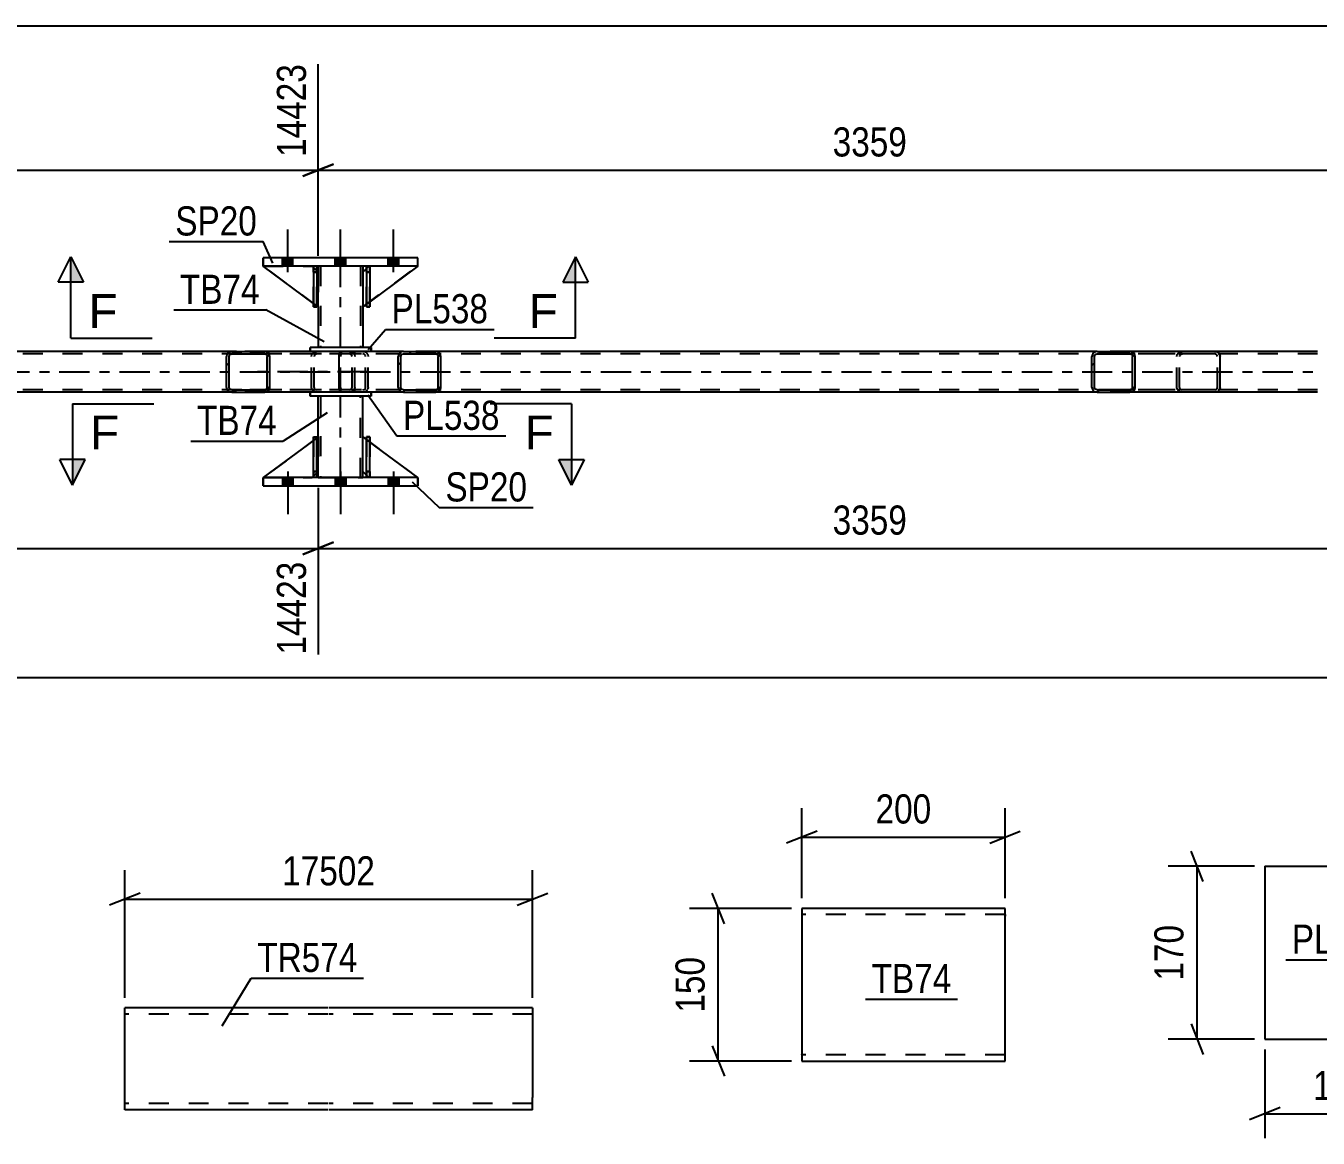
# Model space of a CAD drawing. Header units: millimetres. Extents: x 0 to 841, y 0 to 594.
# Drawn here: x 645.6 to 772.7, y 139.2 to 248.6 of the extents above; entities that cross this region are included whole.
import ezdxf

# ---------------------------------------------------------------- set-up
doc = ezdxf.new("R2010")
doc.units = ezdxf.units.MM
doc.linetypes.add('DXK_LINE_DOT2', pattern=[3.9198, 1.9599, -1.9599])
doc.linetypes.add('DXK_LINE_DOT3', pattern=[5.9187, 2.979, -0.9799, 0.9799, -0.9799])
doc.styles.add('Arial', font='ARIAL.TTF', dxfattribs={"height": 0.2})
doc.styles.add('Arial Narrow', font='ARIALN.TTF', dxfattribs={"height": 0.2})

# ---------------------------------------------------------------- blocks, each defined once
blk = doc.blocks.new('Part-122567994-5714 - 5675')
at = {"color": 2, "linetype": 'Continuous'}
for p, q in [((674.34, 224.96), (674.34, 224.36)), ((678.74, 224.96), (678.74, 224.36)), ((674.34, 220.96), (674.34, 216.96)), ((678.74, 220.96), (678.74, 216.96))]:
    blk.add_line(p, q, dxfattribs=at)
at = {"color": 7, "linetype": 'DXK_LINE_DOT2'}
for p, q in [((678.74, 224.96), (674.34, 224.96)), ((674.34, 224.36), (674.34, 220.96)), ((674.58, 224.96), (674.58, 216.96)), ((678.5, 224.96), (678.5, 216.96)), ((678.74, 224.36), (678.74, 220.96)), ((678.74, 216.96), (674.34, 216.96))]:
    blk.add_line(p, q, dxfattribs=at)
at = {"color": 7, "linetype": 'DXK_LINE_DOT3'}
blk.add_line((676.54, 216.96), (676.54, 224.96), dxfattribs=at)
blk = doc.blocks.new('Part-122567994-5729 - 5675')
at = {"linetype": 'Continuous'}
h = blk.add_hatch(dxfattribs=at)
h.set_pattern_fill('', scale=0.7, style=0, pattern_type=0)
h.set_pattern_definition([(45, (754.685, 216.2657), (-1.57154, 1.57154), [])])
h.paths.add_polyline_path([(754.72, 216.08), (754.69, 216.27), (754.57, 216.42), (754.41, 216.53), (754.21, 216.56), (750.98, 216.56), (750.78, 216.53), (750.62, 216.42), (750.51, 216.27), (750.47, 216.08), (750.47, 213.04), (750.51, 212.86), (750.62, 212.7), (750.78, 212.6), (750.98, 212.56), (754.21, 212.56), (754.41, 212.6), (754.57, 212.7), (754.69, 212.86), (754.72, 213.04)])
h.paths.add_polyline_path([(754.45, 212.95), (754.39, 212.87), (754.31, 212.82), (754.21, 212.8), (750.98, 212.8), (750.88, 212.82), (750.8, 212.87), (750.74, 212.95), (750.72, 213.04), (750.72, 216.08), (750.74, 216.17), (750.8, 216.25), (750.88, 216.3), (750.98, 216.32), (754.21, 216.32), (754.31, 216.3), (754.39, 216.25), (754.45, 216.17), (754.47, 216.08), (754.47, 213.04)])
at = {"color": 2, "linetype": 'Continuous'}
for p, q in [((750.51, 216.27), (750.47, 216.08)), ((750.72, 216.08), (750.74, 216.17)), ((750.74, 216.17), (750.8, 216.25)), ((750.98, 216.56), (750.78, 216.53)), ((750.8, 216.25), (750.88, 216.3)), ((750.88, 216.3), (750.98, 216.32)), ((750.98, 216.56), (754.21, 216.56)), ((750.98, 216.32), (754.21, 216.32)), ((762.56, 216.56), (754.21, 216.56)), ((754.41, 216.53), (754.21, 216.56)), ((754.21, 216.32), (754.31, 216.3)), ((754.31, 216.3), (754.39, 216.25)), ((754.39, 216.25), (754.45, 216.17)), ((754.45, 216.17), (754.47, 216.08)), ((754.72, 216.08), (754.69, 216.27)), ((762.56, 216.56), (762.76, 216.53)), ((763.03, 216.27), (763.07, 216.08)), ((750.47, 213.04), (750.47, 216.08)), ((750.72, 213.04), (750.72, 216.08)), ((754.47, 213.04), (754.47, 216.08)), ((754.72, 213.04), (754.72, 216.08)), ((763.07, 213.04), (763.07, 216.08)), ((750.47, 213.04), (750.51, 212.86)), ((750.74, 212.95), (750.72, 213.04)), ((750.8, 212.87), (750.74, 212.95)), ((750.78, 212.6), (750.98, 212.56)), ((750.88, 212.82), (750.8, 212.87)), ((750.98, 212.8), (750.88, 212.82)), ((750.98, 212.8), (754.21, 212.8)), ((750.98, 212.56), (754.21, 212.56)), ((754.31, 212.82), (754.21, 212.8)), ((754.21, 212.56), (754.41, 212.6)), ((762.56, 212.56), (754.21, 212.56)), ((754.39, 212.87), (754.31, 212.82)), ((754.45, 212.95), (754.39, 212.87)), ((754.47, 213.04), (754.45, 212.95)), ((754.69, 212.86), (754.72, 213.04)), ((762.76, 212.6), (762.56, 212.56)), ((763.07, 213.04), (763.03, 212.86))]:
    blk.add_line(p, q, dxfattribs=at)
at = {"color": 7, "linetype": 'DXK_LINE_DOT2'}
for p, q in [((754.21, 216.56), (750.98, 216.56)), ((762.56, 216.32), (750.98, 216.32)), ((758.82, 216.08), (758.86, 216.27)), ((759.09, 216.17), (759.07, 216.08)), ((759.15, 216.25), (759.09, 216.17)), ((759.13, 216.53), (759.33, 216.56)), ((759.15, 216.25), (759.17, 216.27)), ((759.17, 216.27), (759.23, 216.3)), ((759.23, 216.3), (759.33, 216.32)), ((762.66, 216.3), (762.56, 216.32)), ((762.74, 216.25), (762.66, 216.3)), ((762.8, 216.17), (762.74, 216.25)), ((762.82, 216.08), (762.8, 216.17)), ((758.82, 213.04), (758.82, 216.08)), ((759.07, 213.04), (759.07, 216.08)), ((762.82, 213.04), (762.82, 216.08)), ((762.56, 212.8), (750.98, 212.8)), ((754.21, 212.56), (750.98, 212.56)), ((758.86, 212.86), (758.82, 213.04)), ((759.07, 213.04), (759.09, 212.95)), ((759.09, 212.95), (759.15, 212.87)), ((759.33, 212.56), (759.13, 212.6)), ((759.15, 212.87), (759.17, 212.86)), ((759.17, 212.86), (759.23, 212.82)), ((759.23, 212.82), (759.33, 212.8)), ((762.56, 212.8), (762.66, 212.82)), ((762.66, 212.82), (762.74, 212.87)), ((762.74, 212.87), (762.8, 212.95)), ((762.8, 212.95), (762.82, 213.04))]:
    blk.add_line(p, q, dxfattribs=at)
at = {"color": 2, "linetype": 'Continuous'}
for centre, start, end in [((750.96, 216.06), 110.7583, 155.6801), ((754.23, 216.06), 24.3199, 69.2417), ((762.58, 216.06), 24.32, 69.2417), ((750.96, 213.06), 204.3199, 249.2417), ((754.23, 213.06), 290.7583, 335.6801), ((762.58, 213.06), 290.7583, 335.68)]:
    blk.add_arc(centre, 0.496, start, end, dxfattribs=at)
at = {"color": 7, "linetype": 'DXK_LINE_DOT2'}
for centre, start, end in [((759.31, 216.06), 110.7583, 155.68), ((759.31, 213.06), 204.32, 249.2417)]:
    blk.add_arc(centre, 0.496, start, end, dxfattribs=at)
blk = doc.blocks.new('Part-122567994-5795 - 5675')
at = {"linetype": 'Continuous'}
h = blk.add_hatch(dxfattribs=at)
h.set_pattern_fill('', scale=0.7, style=0, pattern_type=0)
h.set_pattern_definition([(45, (669.551, 216.2657), (-1.57154, 1.57154), [])])
h.paths.add_polyline_path([(669.59, 216.08), (669.55, 216.27), (669.44, 216.42), (669.27, 216.53), (669.08, 216.56), (665.84, 216.56), (665.65, 216.53), (665.48, 216.42), (665.37, 216.27), (665.33, 216.08), (665.33, 213.04), (665.37, 212.86), (665.48, 212.7), (665.65, 212.6), (665.84, 212.56), (669.08, 212.56), (669.27, 212.6), (669.44, 212.7), (669.55, 212.86), (669.59, 213.04)])
h.paths.add_polyline_path([(669.31, 212.95), (669.26, 212.87), (669.18, 212.82), (669.08, 212.8), (665.84, 212.8), (665.75, 212.82), (665.66, 212.87), (665.61, 212.95), (665.59, 213.04), (665.59, 216.08), (665.61, 216.17), (665.66, 216.25), (665.75, 216.3), (665.84, 216.32), (669.08, 216.32), (669.18, 216.3), (669.26, 216.25), (669.31, 216.17), (669.33, 216.08), (669.33, 213.04)])
at = {"color": 2, "linetype": 'Continuous'}
for p, q in [((665.37, 216.27), (665.33, 216.08)), ((665.59, 216.08), (665.61, 216.17)), ((665.61, 216.17), (665.66, 216.25)), ((665.84, 216.56), (665.65, 216.53)), ((665.66, 216.25), (665.75, 216.3)), ((665.75, 216.3), (665.84, 216.32)), ((665.84, 216.56), (669.08, 216.56)), ((665.84, 216.32), (669.08, 216.32)), ((676.66, 216.56), (669.08, 216.56)), ((669.27, 216.53), (669.08, 216.56)), ((669.08, 216.32), (669.18, 216.3)), ((669.18, 216.3), (669.26, 216.25)), ((669.26, 216.25), (669.31, 216.17)), ((669.31, 216.17), (669.33, 216.08)), ((669.59, 216.08), (669.55, 216.27)), ((665.33, 213.04), (665.33, 216.08)), ((665.59, 213.04), (665.59, 216.08)), ((669.33, 213.04), (669.33, 216.08)), ((669.59, 213.04), (669.59, 216.08)), ((665.33, 213.04), (665.37, 212.86)), ((665.61, 212.95), (665.59, 213.04)), ((665.66, 212.87), (665.61, 212.95)), ((665.65, 212.6), (665.84, 212.56)), ((665.75, 212.82), (665.66, 212.87)), ((665.84, 212.8), (665.75, 212.82)), ((665.84, 212.8), (669.08, 212.8)), ((665.84, 212.56), (669.08, 212.56)), ((669.18, 212.82), (669.08, 212.8)), ((669.08, 212.56), (669.27, 212.6)), ((676.66, 212.56), (669.08, 212.56)), ((669.26, 212.87), (669.18, 212.82)), ((669.31, 212.95), (669.26, 212.87)), ((669.33, 213.04), (669.31, 212.95)), ((669.55, 212.86), (669.59, 213.04))]:
    blk.add_line(p, q, dxfattribs=at)
at = {"color": 7, "linetype": 'DXK_LINE_DOT2'}
for p, q in [((669.08, 216.56), (665.84, 216.56)), ((677.43, 216.32), (665.84, 216.32)), ((673.68, 216.08), (673.72, 216.27)), ((673.96, 216.17), (673.94, 216.08)), ((674.01, 216.25), (673.96, 216.17)), ((674, 216.53), (674.19, 216.56)), ((674.1, 216.3), (674.01, 216.25)), ((674.19, 216.32), (674.1, 216.3)), ((677.43, 216.56), (676.66, 216.56)), ((677.43, 216.56), (677.62, 216.53)), ((677.53, 216.3), (677.43, 216.32)), ((677.61, 216.25), (677.53, 216.3)), ((677.66, 216.17), (677.61, 216.25)), ((677.68, 216.08), (677.66, 216.17)), ((677.9, 216.27), (677.94, 216.08)), ((673.68, 213.04), (673.68, 216.08)), ((673.94, 213.04), (673.94, 216.08)), ((677.68, 213.04), (677.68, 216.08)), ((677.94, 213.04), (677.94, 216.08)), ((677.43, 212.8), (665.84, 212.8)), ((669.08, 212.56), (665.84, 212.56)), ((673.72, 212.86), (673.68, 213.04)), ((673.94, 213.04), (673.96, 212.95)), ((673.96, 212.95), (674.01, 212.87)), ((674.19, 212.56), (674, 212.6)), ((674.01, 212.87), (674.1, 212.82)), ((674.1, 212.82), (674.19, 212.8)), ((677.43, 212.56), (676.66, 212.56)), ((677.43, 212.8), (677.53, 212.82)), ((677.62, 212.6), (677.43, 212.56)), ((677.53, 212.82), (677.61, 212.87)), ((677.61, 212.87), (677.66, 212.95)), ((677.66, 212.95), (677.68, 213.04)), ((677.94, 213.04), (677.9, 212.86))]:
    blk.add_line(p, q, dxfattribs=at)
at = {"color": 7, "linetype": 'DXK_LINE_DOT3'}
blk.add_line((679.23, 214.56), (667.46, 214.56), dxfattribs=at)
at = {"color": 2, "linetype": 'Continuous'}
for centre, start, end in [((665.82, 216.06), 110.7583, 155.6801), ((669.1, 216.06), 24.3199, 69.2417), ((665.82, 213.06), 204.3199, 249.2417), ((669.1, 213.06), 290.7583, 335.6801)]:
    blk.add_arc(centre, 0.496, start, end, dxfattribs=at)
at = {"color": 7, "linetype": 'DXK_LINE_DOT2'}
for centre, start, end in [((674.17, 216.06), 110.7583, 155.68), ((677.45, 216.06), 24.32, 69.2417), ((674.17, 213.06), 204.32, 249.2417), ((677.45, 213.06), 290.7583, 335.68)]:
    blk.add_arc(centre, 0.496, start, end, dxfattribs=at)
blk = doc.blocks.new('Part-122567994-5932 - 5675')
at = {"color": 2, "linetype": 'Continuous'}
for p, q in [((674.21, 224.96), (673.89, 224.96)), ((673.89, 224.96), (673.89, 220.96)), ((674.21, 224.96), (674.21, 224.96)), ((674.21, 224.96), (674.21, 220.96)), ((674.21, 220.96), (673.89, 220.96))]:
    blk.add_line(p, q, dxfattribs=at)
at = {"color": 7, "linetype": 'DXK_LINE_DOT2'}
for p, q in [((673.89, 224.36), (673.89, 224.96)), ((674.21, 224.36), (673.89, 224.36)), ((673.89, 224.36), (673.89, 220.96)), ((674.21, 224.36), (674.21, 224.96)), ((674.21, 224.96), (674.21, 224.96)), ((674.21, 220.96), (674.21, 224.36))]:
    blk.add_line(p, q, dxfattribs=at)
blk = doc.blocks.new('Part-122567994-5803 - 5675')
at = {"color": 7, "linetype": 'DXK_LINE_DOT2'}
for p, q in [((673.89, 224.36), (673.89, 224.96)), ((673.89, 224.96), (673.89, 224.96)), ((673.89, 224.96), (673.89, 220.96)), ((674.21, 224.96), (673.89, 224.96)), ((673.89, 220.96), (673.89, 224.36)), ((673.89, 224.36), (674.21, 224.36)), ((674.21, 224.36), (674.21, 224.96)), ((674.21, 220.96), (674.21, 224.96)), ((674.21, 224.36), (674.21, 220.96)), ((673.89, 220.96), (674.21, 220.96))]:
    blk.add_line(p, q, dxfattribs=at)
blk = doc.blocks.new('Part-122567994-5808 - 5675')
at = {"color": 2, "linetype": 'Continuous'}
for p, q in [((674.34, 208.16), (674.34, 212.16)), ((678.74, 208.16), (678.74, 212.16)), ((674.34, 204.16), (674.34, 204.76)), ((678.74, 204.16), (678.74, 204.76))]:
    blk.add_line(p, q, dxfattribs=at)
at = {"color": 7, "linetype": 'DXK_LINE_DOT2'}
for p, q in [((678.74, 212.16), (674.34, 212.16)), ((674.58, 212.16), (674.58, 204.16)), ((678.5, 204.16), (678.5, 212.16)), ((674.34, 204.76), (674.34, 208.16)), ((678.74, 204.76), (678.74, 208.16)), ((674.34, 204.16), (678.74, 204.16))]:
    blk.add_line(p, q, dxfattribs=at)
at = {"color": 7, "linetype": 'DXK_LINE_DOT3'}
blk.add_line((676.54, 204.16), (676.54, 212.16), dxfattribs=at)
blk = doc.blocks.new('Part-122567994-5756 - 5675')
at = {"linetype": 'Continuous'}
h = blk.add_hatch(dxfattribs=at)
h.set_pattern_fill('', scale=0.7, style=0, pattern_type=0)
h.set_pattern_definition([(45, (686.3692, 216.2657), (-1.57154, 1.57154), [])])
h.paths.add_polyline_path([(686.41, 216.08), (686.37, 216.27), (686.26, 216.42), (686.1, 216.53), (685.9, 216.56), (682.72, 216.56), (682.53, 216.53), (682.36, 216.42), (682.26, 216.27), (682.22, 216.08), (682.22, 213.04), (682.26, 212.86), (682.36, 212.7), (682.53, 212.6), (682.72, 212.56), (685.9, 212.56), (686.1, 212.6), (686.26, 212.7), (686.37, 212.86), (686.41, 213.04)])
h.paths.add_polyline_path([(686.14, 212.95), (686.08, 212.87), (686, 212.82), (685.9, 212.8), (682.72, 212.8), (682.62, 212.82), (682.54, 212.87), (682.49, 212.95), (682.47, 213.04), (682.47, 216.08), (682.49, 216.17), (682.54, 216.25), (682.62, 216.3), (682.72, 216.32), (685.9, 216.32), (686, 216.3), (686.08, 216.25), (686.14, 216.17), (686.16, 216.08), (686.16, 213.04)])
at = {"color": 2, "linetype": 'Continuous'}
for p, q in [((676.39, 216.08), (676.41, 216.27)), ((676.41, 216.27), (676.47, 216.42)), ((676.47, 216.42), (676.56, 216.53)), ((676.56, 216.53), (676.66, 216.56)), ((682.72, 216.56), (676.66, 216.56)), ((682.26, 216.27), (682.22, 216.08)), ((682.47, 216.08), (682.49, 216.17)), ((682.49, 216.17), (682.54, 216.25)), ((682.72, 216.56), (682.53, 216.53)), ((682.54, 216.25), (682.62, 216.3)), ((682.62, 216.3), (682.72, 216.32)), ((682.72, 216.56), (685.9, 216.56)), ((682.72, 216.32), (685.9, 216.32)), ((686.1, 216.53), (685.9, 216.56)), ((685.9, 216.32), (686, 216.3)), ((686, 216.3), (686.08, 216.25)), ((686.08, 216.25), (686.14, 216.17)), ((686.14, 216.17), (686.16, 216.08)), ((686.41, 216.08), (686.37, 216.27)), ((676.39, 213.04), (676.39, 216.08)), ((682.22, 213.04), (682.22, 216.08)), ((682.47, 213.04), (682.47, 216.08)), ((686.16, 213.04), (686.16, 216.08)), ((686.41, 213.04), (686.41, 216.08)), ((676.41, 212.86), (676.39, 213.04)), ((676.47, 212.7), (676.41, 212.86)), ((676.56, 212.6), (676.47, 212.7)), ((676.66, 212.56), (676.56, 212.6)), ((682.72, 212.56), (676.66, 212.56)), ((682.22, 213.04), (682.26, 212.86)), ((682.49, 212.95), (682.47, 213.04)), ((682.54, 212.87), (682.49, 212.95)), ((682.53, 212.6), (682.72, 212.56)), ((682.62, 212.82), (682.54, 212.87)), ((682.72, 212.8), (682.62, 212.82)), ((682.72, 212.8), (685.9, 212.8)), ((682.72, 212.56), (685.9, 212.56)), ((686, 212.82), (685.9, 212.8)), ((685.9, 212.56), (686.1, 212.6)), ((686.08, 212.87), (686, 212.82)), ((686.14, 212.95), (686.08, 212.87)), ((686.16, 213.04), (686.14, 212.95)), ((686.37, 212.86), (686.41, 213.04))]:
    blk.add_line(p, q, dxfattribs=at)
at = {"color": 7, "linetype": 'DXK_LINE_DOT2'}
for p, q in [((676.54, 216.17), (676.53, 216.08)), ((676.57, 216.25), (676.54, 216.17)), ((676.61, 216.3), (676.57, 216.25)), ((676.66, 216.32), (676.61, 216.3)), ((685.9, 216.32), (676.66, 216.32)), ((677.94, 216.32), (677.94, 216.56)), ((678.75, 216.56), (678.95, 216.53)), ((678.85, 216.3), (678.75, 216.32)), ((678.93, 216.25), (678.85, 216.3)), ((678.99, 216.17), (678.93, 216.25)), ((679.01, 216.08), (678.99, 216.17)), ((679.22, 216.27), (679.26, 216.08)), ((685.9, 216.56), (682.72, 216.56)), ((676.53, 213.04), (676.53, 216.08)), ((679.01, 213.04), (679.01, 216.08)), ((679.26, 213.04), (679.26, 216.08)), ((676.53, 213.04), (676.54, 212.95)), ((676.54, 212.95), (676.57, 212.87)), ((676.57, 212.87), (676.61, 212.82)), ((676.61, 212.82), (676.66, 212.8)), ((685.9, 212.8), (676.66, 212.8)), ((677.94, 212.56), (677.94, 212.8)), ((678.75, 212.8), (678.85, 212.82)), ((678.95, 212.6), (678.75, 212.56)), ((678.85, 212.82), (678.93, 212.87)), ((678.93, 212.87), (678.99, 212.95)), ((678.99, 212.95), (679.01, 213.04)), ((679.26, 213.04), (679.22, 212.86)), ((685.9, 212.56), (682.72, 212.56))]:
    blk.add_line(p, q, dxfattribs=at)
for centre, start, end in [((678.77, 216.07), 23.8494, 68.8059), ((678.77, 213.06), 291.1941, 336.1506)]:
    blk.add_arc(centre, 0.492, start, end, dxfattribs=at)
at = {"color": 2, "linetype": 'Continuous'}
for centre, start, end in [((682.71, 216.07), 111.1941, 156.1506), ((685.92, 216.07), 23.8494, 68.8059), ((682.71, 213.06), 203.8494, 248.8059), ((685.92, 213.06), 291.1941, 336.1506)]:
    blk.add_arc(centre, 0.492, start, end, dxfattribs=at)
blk = doc.blocks.new('Part-122567994-5890 - 5675')
at = {"color": 2, "linetype": 'Continuous'}
for p, q in [((673.89, 207.83), (668.94, 204.16)), ((674.34, 208.16), (674.21, 208.07)), ((674.34, 204.76), (674.34, 208.16)), ((674.34, 204.76), (674.21, 204.64)), ((674.34, 204.76), (674.34, 204.76)), ((673.89, 204.32), (673.74, 204.16))]:
    blk.add_line(p, q, dxfattribs=at)
at = {"color": 7, "linetype": 'DXK_LINE_DOT2'}
for p, q in [((674.21, 208.07), (673.89, 207.83)), ((674.34, 204.76), (674.34, 208.16)), ((674.34, 204.76), (673.74, 204.16)), ((668.94, 204.16), (673.74, 204.16)), ((674.21, 204.64), (673.89, 204.32))]:
    blk.add_line(p, q, dxfattribs=at)
blk = doc.blocks.new('Part-122567994-5930 - 5675')
at = {"color": 7, "linetype": 'DXK_LINE_DOT2'}
for p, q in [((674.34, 220.96), (668.94, 224.96)), ((668.94, 224.96), (673.74, 224.96)), ((673.74, 224.96), (674.34, 224.36)), ((674.34, 224.36), (673.74, 224.96)), ((674.34, 224.36), (674.34, 220.96)), ((674.34, 224.36), (674.34, 224.36)), ((674.34, 224.36), (674.34, 220.96))]:
    blk.add_line(p, q, dxfattribs=at)
blk = doc.blocks.new('Part-122567994-5834 - 5675')
at = {"color": 7, "linetype": 'DXK_LINE_DOT2'}
for p, q in [((673.89, 208.16), (674.21, 208.16)), ((673.89, 204.76), (673.89, 208.16)), ((673.89, 208.16), (673.89, 204.16)), ((674.21, 208.16), (674.21, 204.76)), ((674.21, 204.16), (674.21, 208.07)), ((674.21, 204.76), (673.89, 204.76)), ((673.89, 204.16), (673.89, 204.76)), ((674.21, 204.76), (674.21, 204.16)), ((674.21, 204.16), (673.89, 204.16)), ((674.21, 204.16), (674.21, 204.16))]:
    blk.add_line(p, q, dxfattribs=at)
blk = doc.blocks.new('Part-122567994-5837 - 5675')
at = {"color": 2, "linetype": 'Continuous'}
for p, q in [((679.09, 224.72), (678.74, 224.36)), ((678.74, 224.36), (678.74, 220.96)), ((684.14, 224.96), (679.41, 221.46)), ((679.09, 221.22), (678.74, 220.96))]:
    blk.add_line(p, q, dxfattribs=at)
at = {"color": 7, "linetype": 'DXK_LINE_DOT2'}
for p, q in [((679.34, 224.96), (679.09, 224.72)), ((684.14, 224.96), (679.34, 224.96)), ((679.41, 221.46), (679.09, 221.22))]:
    blk.add_line(p, q, dxfattribs=at)
blk = doc.blocks.new('Part-122567994-5839 - 5675')
at = {"color": 2, "linetype": 'Continuous'}
for p, q in [((673.89, 204.16), (673.89, 208.16)), ((673.89, 208.16), (674.21, 208.16)), ((674.21, 204.16), (674.21, 208.16)), ((673.89, 204.16), (673.89, 204.16)), ((674.21, 204.16), (673.89, 204.16))]:
    blk.add_line(p, q, dxfattribs=at)
at = {"color": 7, "linetype": 'DXK_LINE_DOT2'}
for p, q in [((673.89, 208.16), (673.89, 204.76)), ((674.21, 204.76), (674.21, 208.16)), ((673.89, 204.76), (673.89, 204.16)), ((673.89, 204.76), (674.21, 204.76)), ((674.21, 204.16), (674.21, 204.76)), ((674.21, 204.16), (674.21, 204.16))]:
    blk.add_line(p, q, dxfattribs=at)
blk = doc.blocks.new('Part-122567994-5840 - 5675')
at = {"color": 7, "linetype": 'DXK_LINE_DOT2'}
for p, q in [((679.41, 208.16), (679.09, 208.16)), ((679.09, 204.76), (679.09, 208.16)), ((679.09, 208.16), (679.09, 204.16)), ((679.41, 208.16), (679.41, 204.76)), ((679.41, 204.16), (679.41, 208.16)), ((679.41, 204.76), (679.09, 204.76)), ((679.09, 204.16), (679.09, 204.76)), ((679.41, 204.76), (679.41, 204.16)), ((679.41, 204.16), (679.09, 204.16)), ((679.41, 204.16), (679.41, 204.16))]:
    blk.add_line(p, q, dxfattribs=at)
blk = doc.blocks.new('Part-122567994-5845 - 5675')
at = {"color": 7, "linetype": 'DXK_LINE_DOT2'}
for p, q in [((772.67, 216.32), (110.27, 216.32)), ((685.9, 216.56), (665.84, 216.56)), ((762.56, 216.56), (750.98, 216.56)), ((772.67, 212.8), (110.27, 212.8)), ((685.9, 212.56), (665.84, 212.56)), ((762.56, 212.56), (750.98, 212.56))]:
    blk.add_line(p, q, dxfattribs=at)
at = {"color": 2, "linetype": 'Continuous'}
for p, q in [((665.84, 216.56), (600.77, 216.56)), ((750.98, 216.56), (685.9, 216.56)), ((772.67, 216.56), (762.56, 216.56)), ((665.84, 212.56), (600.77, 212.56)), ((750.98, 212.56), (685.9, 212.56)), ((772.67, 212.56), (762.56, 212.56))]:
    blk.add_line(p, q, dxfattribs=at)
at = {"color": 7, "linetype": 'DXK_LINE_DOT3'}
blk.add_line((110.27, 214.56), (772.67, 214.56), dxfattribs=at)
blk = doc.blocks.new('Part-122567994-5879 - 5675')
at = {"color": 2, "linetype": 'Continuous'}
for p, q in [((673.54, 212.16), (673.54, 212.56)), ((679.54, 212.56), (679.54, 212.16)), ((679.54, 212.16), (673.54, 212.16)), ((679.54, 212.16), (679.54, 212.16))]:
    blk.add_line(p, q, dxfattribs=at)
at = {"color": 7, "linetype": 'DXK_LINE_DOT2'}
for p, q in [((679.54, 212.56), (673.54, 212.56)), ((673.54, 212.56), (673.54, 212.16)), ((679.54, 212.16), (679.54, 212.56)), ((679.54, 212.56), (679.54, 212.56))]:
    blk.add_line(p, q, dxfattribs=at)
blk = doc.blocks.new('Part-122567994-5884 - 5675')
at = {"color": 2, "linetype": 'Continuous'}
for p, q in [((679.54, 216.96), (673.54, 216.96)), ((673.54, 216.56), (673.54, 216.96)), ((679.54, 216.96), (679.54, 216.56)), ((679.54, 216.96), (679.54, 216.96))]:
    blk.add_line(p, q, dxfattribs=at)
at = {"color": 7, "linetype": 'DXK_LINE_DOT2'}
for p, q in [((673.54, 216.96), (673.54, 216.56)), ((679.54, 216.56), (673.54, 216.56)), ((679.54, 216.56), (679.54, 216.96)), ((679.54, 216.56), (679.54, 216.56))]:
    blk.add_line(p, q, dxfattribs=at)
blk = doc.blocks.new('Part-122567994-5887 - 5675')
at = {"color": 7, "linetype": 'DXK_LINE_DOT2'}
for p, q in [((678.74, 204.76), (678.74, 208.16)), ((678.74, 208.16), (684.14, 204.16)), ((679.34, 204.16), (678.74, 204.76)), ((684.14, 204.16), (679.34, 204.16))]:
    blk.add_line(p, q, dxfattribs=at)
blk = doc.blocks.new('Part-122567994-5893 - 5675')
at = {"color": 7, "linetype": 'DXK_LINE_DOT2'}
for p, q in [((674.34, 208.16), (668.94, 204.16)), ((674.34, 204.76), (674.34, 208.16)), ((674.34, 208.16), (674.34, 204.76)), ((673.74, 204.16), (674.34, 204.76)), ((674.34, 204.76), (673.74, 204.16)), ((674.34, 204.76), (674.34, 204.76)), ((668.94, 204.16), (673.74, 204.16))]:
    blk.add_line(p, q, dxfattribs=at)
blk = doc.blocks.new('Part-122567994-5894 - 5675')
at = {"color": 2, "linetype": 'Continuous'}
for p, q in [((679.09, 204.16), (679.09, 208.16)), ((679.09, 208.16), (679.41, 208.16)), ((679.41, 204.16), (679.41, 208.16)), ((679.09, 204.16), (679.09, 204.16)), ((679.41, 204.16), (679.09, 204.16))]:
    blk.add_line(p, q, dxfattribs=at)
at = {"color": 7, "linetype": 'DXK_LINE_DOT2'}
for p, q in [((679.09, 208.16), (679.09, 204.76)), ((679.41, 204.76), (679.41, 208.16)), ((679.09, 204.76), (679.09, 204.16)), ((679.09, 204.76), (679.41, 204.76)), ((679.41, 204.16), (679.41, 204.76)), ((679.41, 204.16), (679.41, 204.16))]:
    blk.add_line(p, q, dxfattribs=at)
blk = doc.blocks.new('Part-122567994-5899 - 5675')
at = {"color": 2, "linetype": 'Continuous'}
for p, q in [((684.14, 225.76), (668.94, 225.76)), ((668.94, 224.96), (668.94, 225.76)), ((684.14, 224.96), (684.14, 225.76)), ((684.14, 224.96), (668.94, 224.96))]:
    blk.add_line(p, q, dxfattribs=at)
at = {"color": 7, "linetype": 'DXK_LINE_DOT2'}
for p, q in [((668.94, 225.76), (668.94, 224.96)), ((684.14, 224.96), (684.14, 225.76))]:
    blk.add_line(p, q, dxfattribs=at)
blk = doc.blocks.new('Part-122567994-5904 - 5675')
at = {"color": 2, "linetype": 'Continuous'}
for p, q in [((668.94, 203.36), (668.94, 204.16)), ((684.14, 204.16), (668.94, 204.16)), ((684.14, 203.36), (684.14, 204.16)), ((668.94, 203.36), (684.14, 203.36))]:
    blk.add_line(p, q, dxfattribs=at)
at = {"color": 7, "linetype": 'DXK_LINE_DOT2'}
for p, q in [((668.94, 204.16), (668.94, 203.36)), ((684.14, 204.16), (684.14, 203.36))]:
    blk.add_line(p, q, dxfattribs=at)
blk = doc.blocks.new('Part-122567994-5907 - 5675')
at = {"color": 2, "linetype": 'Continuous'}
for p, q in [((678.74, 204.76), (678.74, 208.16)), ((679.09, 207.9), (678.74, 208.16)), ((684.14, 204.16), (679.41, 207.66)), ((679.09, 204.41), (678.74, 204.76))]:
    blk.add_line(p, q, dxfattribs=at)
at = {"color": 7, "linetype": 'DXK_LINE_DOT2'}
for p, q in [((679.41, 207.66), (679.09, 207.9)), ((679.34, 204.16), (679.09, 204.41)), ((684.14, 204.16), (679.34, 204.16)), ((684.14, 204.16), (684.14, 204.16)), ((684.14, 204.16), (684.14, 204.16))]:
    blk.add_line(p, q, dxfattribs=at)
blk = doc.blocks.new('Part-122567994-5927 - 5675')
at = {"color": 2, "linetype": 'Continuous'}
for p, q in [((673.89, 221.29), (668.94, 224.96)), ((673.89, 224.81), (673.74, 224.96)), ((674.34, 224.36), (674.21, 224.49)), ((674.34, 224.36), (674.34, 224.36)), ((674.34, 220.96), (674.34, 224.36)), ((674.21, 221.06), (674.34, 220.96)), ((674.34, 220.96), (674.34, 220.96))]:
    blk.add_line(p, q, dxfattribs=at)
at = {"color": 7, "linetype": 'DXK_LINE_DOT2'}
for p, q in [((673.74, 224.96), (668.94, 224.96)), ((673.74, 224.96), (674.34, 224.36)), ((674.21, 224.49), (673.89, 224.81)), ((674.34, 224.36), (674.34, 220.96)), ((674.21, 221.06), (673.89, 221.29))]:
    blk.add_line(p, q, dxfattribs=at)
blk = doc.blocks.new('Part-122567994-5931 - 5675')
at = {"color": 2, "linetype": 'Continuous'}
for p, q in [((679.41, 224.96), (679.09, 224.96)), ((679.09, 224.96), (679.09, 220.96)), ((679.41, 224.96), (679.41, 224.96)), ((679.41, 224.96), (679.41, 220.96)), ((679.41, 220.96), (679.09, 220.96))]:
    blk.add_line(p, q, dxfattribs=at)
at = {"color": 7, "linetype": 'DXK_LINE_DOT2'}
for p, q in [((679.09, 224.36), (679.09, 224.96)), ((679.41, 224.36), (679.09, 224.36)), ((679.09, 224.36), (679.09, 220.96)), ((679.41, 224.36), (679.41, 224.96)), ((679.41, 224.96), (679.41, 224.96)), ((679.41, 220.96), (679.41, 224.36))]:
    blk.add_line(p, q, dxfattribs=at)
blk = doc.blocks.new('Part-122567994-5933 - 5675')
at = {"color": 7, "linetype": 'DXK_LINE_DOT2'}
for p, q in [((679.09, 224.36), (679.09, 224.96)), ((679.09, 224.96), (679.09, 224.96)), ((679.09, 224.96), (679.09, 220.96)), ((679.41, 224.96), (679.09, 224.96)), ((679.09, 220.96), (679.09, 224.36)), ((679.09, 224.36), (679.41, 224.36)), ((679.41, 224.36), (679.41, 224.96)), ((679.41, 220.96), (679.41, 224.96)), ((679.41, 224.36), (679.41, 220.96)), ((679.09, 220.96), (679.41, 220.96))]:
    blk.add_line(p, q, dxfattribs=at)
blk = doc.blocks.new('Bolt-122567994-5942 - 5675')
at = {"linetype": 'Continuous'}
for points in [[(671.86, 204.16), (670.82, 204.16), (670.82, 203.36), (671.86, 203.36)], [(671.86, 204.16), (670.82, 204.16), (670.82, 203.36), (671.86, 203.36)], [(671.86, 204.16), (670.82, 204.16), (670.82, 203.36), (671.86, 203.36)], [(677.06, 204.16), (676.02, 204.16), (676.02, 203.36), (677.06, 203.36)], [(677.06, 204.16), (676.02, 204.16), (676.02, 203.36), (677.06, 203.36)], [(682.26, 204.16), (681.22, 204.16), (681.22, 203.36), (682.26, 203.36)], [(682.26, 204.16), (681.22, 204.16), (681.22, 203.36), (682.26, 203.36)], [(682.26, 204.16), (681.22, 204.16), (681.22, 203.36), (682.26, 203.36)]]:
    blk.add_hatch(color=1, dxfattribs=at).paths.add_polyline_path(points)
at = {"color": 1, "linetype": 'Continuous'}
for p, q in [((671.34, 204.76), (671.34, 200.56)), ((671.34, 204.76), (671.34, 200.56)), ((671.34, 204.76), (671.34, 200.56)), ((676.54, 204.76), (676.54, 200.56)), ((676.54, 204.76), (676.54, 200.56)), ((681.74, 204.76), (681.74, 200.56)), ((681.74, 204.76), (681.74, 200.56)), ((681.74, 204.76), (681.74, 200.56)), ((670.82, 204.16), (670.82, 203.36)), ((670.82, 204.16), (670.82, 203.36)), ((670.82, 204.16), (670.82, 203.36)), ((671.86, 204.16), (671.86, 203.36)), ((671.86, 204.16), (671.86, 203.36)), ((671.86, 204.16), (671.86, 203.36)), ((676.02, 204.16), (676.02, 203.36)), ((676.02, 204.16), (676.02, 203.36)), ((677.06, 204.16), (677.06, 203.36)), ((677.06, 204.16), (677.06, 203.36)), ((681.22, 204.16), (681.22, 203.36)), ((681.22, 204.16), (681.22, 203.36)), ((681.22, 204.16), (681.22, 203.36)), ((682.26, 204.16), (682.26, 203.36)), ((682.26, 204.16), (682.26, 203.36)), ((682.26, 204.16), (682.26, 203.36))]:
    blk.add_line(p, q, dxfattribs=at)
blk = doc.blocks.new('Bolt-122567994-5943 - 5675')
at = {"linetype": 'Continuous'}
for points in [[(670.82, 224.96), (671.86, 224.96), (671.86, 225.76), (670.82, 225.76)], [(670.82, 224.96), (671.86, 224.96), (671.86, 225.76), (670.82, 225.76)], [(670.82, 224.96), (671.86, 224.96), (671.86, 225.76), (670.82, 225.76)], [(676.02, 224.96), (677.06, 224.96), (677.06, 225.76), (676.02, 225.76)], [(676.02, 224.96), (677.06, 224.96), (677.06, 225.76), (676.02, 225.76)], [(681.22, 224.96), (682.26, 224.96), (682.26, 225.76), (681.22, 225.76)], [(681.22, 224.96), (682.26, 224.96), (682.26, 225.76), (681.22, 225.76)], [(681.22, 224.96), (682.26, 224.96), (682.26, 225.76), (681.22, 225.76)]]:
    blk.add_hatch(color=1, dxfattribs=at).paths.add_polyline_path(points)
at = {"color": 1, "linetype": 'Continuous'}
for p, q in [((671.34, 224.36), (671.34, 228.56)), ((671.34, 224.36), (671.34, 228.56)), ((671.34, 224.36), (671.34, 228.56)), ((676.54, 224.36), (676.54, 228.56)), ((676.54, 224.36), (676.54, 228.56)), ((681.74, 224.36), (681.74, 228.56)), ((681.74, 224.36), (681.74, 228.56)), ((681.74, 224.36), (681.74, 228.56)), ((670.82, 224.96), (670.82, 225.76)), ((670.82, 224.96), (670.82, 225.76)), ((670.82, 224.96), (670.82, 225.76)), ((671.86, 224.96), (671.86, 225.76)), ((671.86, 224.96), (671.86, 225.76)), ((671.86, 224.96), (671.86, 225.76)), ((676.02, 224.96), (676.02, 225.76)), ((676.02, 224.96), (676.02, 225.76)), ((677.06, 224.96), (677.06, 225.76)), ((677.06, 224.96), (677.06, 225.76)), ((681.22, 224.96), (681.22, 225.76)), ((681.22, 224.96), (681.22, 225.76)), ((681.22, 224.96), (681.22, 225.76)), ((682.26, 224.96), (682.26, 225.76)), ((682.26, 224.96), (682.26, 225.76)), ((682.26, 224.96), (682.26, 225.76))]:
    blk.add_line(p, q, dxfattribs=at)
blk = doc.blocks.new('Part-122567994-5947 - 5675')
at = {"color": 7, "linetype": 'DXK_LINE_DOT2'}
for p, q in [((679.34, 224.96), (678.74, 224.36)), ((678.74, 220.96), (684.14, 224.96)), ((678.74, 224.36), (678.74, 220.96)), ((684.14, 224.96), (679.34, 224.96))]:
    blk.add_line(p, q, dxfattribs=at)
blk = doc.blocks.new('Part-122567994-6396 - 6392')
at = {"color": 2, "linetype": 'Continuous'}
for p, q in [((767.47, 165.95), (767.47, 148.95)), ((767.47, 165.95), (782.47, 165.95)), ((782.47, 165.95), (782.47, 148.95)), ((767.47, 148.95), (782.47, 148.95))]:
    blk.add_line(p, q, dxfattribs=at)
blk = doc.blocks.new('Part-122567994-6428 - 6424')
at = {"color": 2, "linetype": 'Continuous'}
for p, q in [((721.92, 161.8), (721.92, 146.89)), ((741.92, 161.8), (721.92, 161.8)), ((741.92, 148), (741.92, 161.8)), ((741.92, 146.8), (741.92, 148)), ((721.92, 146.89), (721.92, 146.8)), ((721.92, 146.8), (741.92, 146.8))]:
    blk.add_line(p, q, dxfattribs=at)
at = {"color": 7, "linetype": 'DXK_LINE_DOT2'}
for p, q in [((741.92, 161.2), (721.92, 161.2)), ((741.92, 161.16), (741.92, 161.2)), ((741.92, 161.2), (741.92, 161.16)), ((741.92, 161.06), (741.92, 161.16)), ((741.92, 161.16), (741.92, 161.06)), ((741.92, 147.45), (741.92, 147.77)), ((721.92, 147.4), (721.92, 147.45)), ((741.92, 147.4), (721.92, 147.4)), ((741.92, 147.4), (741.92, 147.45))]:
    blk.add_line(p, q, dxfattribs=at)
blk = doc.blocks.new('Part-122567994-2527 - 2520')
at = {"color": 2, "linetype": 'Continuous'}
for p, q in [((675.32, 152.02), (655.32, 152.02)), ((655.32, 142.11), (655.32, 152.02)), ((695.42, 152.02), (675.42, 152.02)), ((695.42, 152.02), (695.42, 143.22)), ((695.42, 142.02), (695.42, 143.22)), ((655.32, 142.02), (655.32, 142.11)), ((675.32, 142.02), (655.32, 142.02)), ((695.42, 142.02), (675.42, 142.02))]:
    blk.add_line(p, q, dxfattribs=at)
at = {"color": 7, "linetype": 'DXK_LINE_DOT2'}
for p, q in [((675.32, 151.42), (655.32, 151.42)), ((695.42, 151.42), (675.42, 151.42)), ((695.42, 151.37), (695.42, 151.28)), ((655.32, 142.62), (655.32, 142.66)), ((675.32, 142.62), (655.32, 142.62)), ((695.42, 142.62), (675.42, 142.62)), ((695.42, 142.66), (695.42, 142.99)), ((695.42, 142.62), (695.42, 142.66))]:
    blk.add_line(p, q, dxfattribs=at)
blk = doc.blocks.new('StraightDimension-122567994-6091 - 5675')
at = {"color": 7, "linetype": 'Continuous'}
for p, q in [((674.34, 225.96), (674.34, 244.83)), ((782.89, 217.56), (782.89, 244.83)), ((675.84, 234.99), (672.84, 233.79)), ((674.34, 234.39), (782.89, 234.39)), ((781.39, 233.79), (784.39, 234.99))]:
    blk.add_line(p, q, dxfattribs=at)
at = {"color": 0}
blk.add_wipeout([(732.87, 235.14), (732.87, 239.34), (724.36, 239.34), (724.36, 235.14)], dxfattribs=at)
at = {"color": 3, "style": 'Arial Narrow'}
blk.add_text('3359', height=2.863, dxfattribs=at).set_placement((724.96, 235.74))
at = {"color": 0, "linetype": 'Continuous'}
blk.add_wipeout([(782.29, 245.43), (778.09, 245.43), (778.09, 235.09), (782.29, 235.09)], dxfattribs=at)
at = {"color": 3, "linetype": 'Continuous', "style": 'Arial Narrow'}
blk.add_text('17782', height=2.863, rotation=90.0002, dxfattribs=at).set_placement((781.69, 235.69))
blk = doc.blocks.new('StraightDimension-122567994-6030 - 5675')
at = {"color": 7, "linetype": 'Continuous'}
blk.add_line((99.41, 184.51), (783.53, 184.51), dxfattribs=at)
blk = doc.blocks.new('StraightDimension-122567994-6052 - 5675')
at = {"color": 7, "linetype": 'Continuous'}
for p, q in [((504.07, 203.16), (504.07, 186.77)), ((674.34, 203.16), (674.34, 186.77)), ((505.57, 197.81), (502.57, 196.61)), ((504.07, 197.21), (674.34, 197.21)), ((672.84, 196.61), (675.84, 197.81))]:
    blk.add_line(p, q, dxfattribs=at)
at = {"color": 0}
blk.add_wipeout([(593.46, 197.96), (593.46, 202.16), (584.95, 202.16), (584.95, 197.96)], dxfattribs=at)
at = {"color": 3, "style": 'Arial Narrow'}
blk.add_text('4257', height=2.863, dxfattribs=at).set_placement((585.55, 198.56))
at = {"color": 0, "linetype": 'Continuous'}
blk.add_wipeout([(673.74, 196.51), (669.54, 196.51), (669.54, 186.17), (673.74, 186.17)], dxfattribs=at)
at = {"color": 3, "linetype": 'Continuous', "style": 'Arial Narrow'}
blk.add_text('14423', height=2.863, rotation=90.0002, dxfattribs=at).set_placement((673.14, 186.77))
blk = doc.blocks.new('StraightDimension-122567994-6058 - 5675')
at = {"color": 7, "linetype": 'Continuous'}
for p, q in [((782.89, 211.56), (782.89, 186.77)), ((674.34, 203.16), (674.34, 186.77)), ((675.84, 197.81), (672.84, 196.61)), ((674.34, 197.21), (782.89, 197.21)), ((781.39, 196.61), (784.39, 197.81))]:
    blk.add_line(p, q, dxfattribs=at)
at = {"color": 0}
blk.add_wipeout([(732.87, 197.96), (732.87, 202.16), (724.36, 202.16), (724.36, 197.96)], dxfattribs=at)
at = {"color": 3, "style": 'Arial Narrow'}
blk.add_text('3359', height=2.863, dxfattribs=at).set_placement((724.96, 198.56))
at = {"color": 0, "linetype": 'Continuous'}
blk.add_wipeout([(782.29, 196.51), (778.09, 196.51), (778.09, 186.17), (782.29, 186.17)], dxfattribs=at)
at = {"color": 3, "linetype": 'Continuous', "style": 'Arial Narrow'}
blk.add_text('17782', height=2.863, rotation=90.0002, dxfattribs=at).set_placement((781.69, 186.77))
blk = doc.blocks.new('StraightDimension-122567994-6095 - 5675')
at = {"color": 7, "linetype": 'Continuous'}
for p, q in [((504.07, 225.96), (504.07, 244.83)), ((674.34, 225.96), (674.34, 244.83)), ((505.57, 234.99), (502.57, 233.79)), ((504.07, 234.39), (674.34, 234.39)), ((672.84, 233.79), (675.84, 234.99))]:
    blk.add_line(p, q, dxfattribs=at)
at = {"color": 0}
blk.add_wipeout([(593.46, 235.14), (593.46, 239.34), (584.95, 239.34), (584.95, 235.14)], dxfattribs=at)
at = {"color": 3, "style": 'Arial Narrow'}
blk.add_text('4257', height=2.863, dxfattribs=at).set_placement((585.55, 235.74))
at = {"color": 0, "linetype": 'Continuous'}
blk.add_wipeout([(673.74, 245.43), (669.54, 245.43), (669.54, 235.09), (673.74, 235.09)], dxfattribs=at)
at = {"color": 3, "linetype": 'Continuous', "style": 'Arial Narrow'}
blk.add_text('14423', height=2.863, rotation=90.0002, dxfattribs=at).set_placement((673.14, 235.69))
blk = doc.blocks.new('StraightDimension-122567994-6120 - 5675')
at = {"color": 7, "linetype": 'Continuous'}
blk.add_line((100.05, 248.58), (782.89, 248.58), dxfattribs=at)
blk = doc.blocks.new('StraightDimension-122567994-6398 - 6392')
at = {"color": 7, "linetype": 'Continuous'}
for p, q in [((767.47, 147.95), (767.47, 139.22)), ((782.47, 147.95), (782.47, 139.22)), ((768.97, 142.22), (765.97, 141.02)), ((767.47, 141.62), (782.47, 141.62)), ((780.97, 141.02), (783.97, 142.22))]:
    blk.add_line(p, q, dxfattribs=at)
at = {"color": 0}
blk.add_wipeout([(778.31, 142.37), (778.31, 146.57), (771.62, 146.57), (771.62, 142.37)], dxfattribs=at)
at = {"color": 3, "style": 'Arial Narrow'}
blk.add_text('150', height=2.863, dxfattribs=at).set_placement((772.22, 142.97))
blk = doc.blocks.new('StraightDimension-122567994-6409 - 6392')
at = {"color": 7, "linetype": 'Continuous'}
for p, q in [((761.42, 164.45), (760.22, 167.45)), ((766.47, 165.95), (757.97, 165.95)), ((760.82, 148.95), (760.82, 165.95)), ((760.22, 150.45), (761.42, 147.45)), ((766.47, 148.95), (757.97, 148.95))]:
    blk.add_line(p, q, dxfattribs=at)
at = {"color": 0}
blk.add_wipeout([(760.07, 160.79), (755.87, 160.79), (755.87, 154.11), (760.07, 154.11)], dxfattribs=at)
at = {"color": 3, "style": 'Arial Narrow'}
blk.add_text('170', height=2.863, rotation=90.0002, dxfattribs=at).set_placement((759.47, 154.71))
blk = doc.blocks.new('StraightDimension-122567994-6431 - 6424')
at = {"color": 7, "linetype": 'Continuous'}
for p, q in [((714.31, 160.3), (713.11, 163.3)), ((720.92, 161.8), (710.86, 161.8)), ((713.71, 146.8), (713.71, 161.8)), ((713.11, 148.3), (714.31, 145.3)), ((720.92, 146.8), (710.86, 146.8))]:
    blk.add_line(p, q, dxfattribs=at)
at = {"color": 0}
blk.add_wipeout([(712.96, 157.64), (708.76, 157.64), (708.76, 150.96), (712.96, 150.96)], dxfattribs=at)
at = {"color": 3, "style": 'Arial Narrow'}
blk.add_text('150', height=2.863, rotation=90.0002, dxfattribs=at).set_placement((712.36, 151.56))
blk = doc.blocks.new('StraightDimension-122567994-6442 - 6424')
at = {"color": 7, "linetype": 'Continuous'}
for p, q in [((721.92, 162.8), (721.92, 171.66)), ((741.92, 162.8), (741.92, 171.66)), ((723.42, 169.41), (720.42, 168.21)), ((740.42, 168.21), (743.42, 169.41)), ((721.92, 168.81), (741.92, 168.81))]:
    blk.add_line(p, q, dxfattribs=at)
at = {"color": 0}
blk.add_wipeout([(735.26, 169.56), (735.26, 173.76), (728.58, 173.76), (728.58, 169.56)], dxfattribs=at)
at = {"color": 3, "style": 'Arial Narrow'}
blk.add_text('200', height=2.863, dxfattribs=at).set_placement((729.18, 170.16))
blk = doc.blocks.new('StraightDimension-122567994-2606 - 2520')
at = {"color": 7, "linetype": 'Continuous'}
for p, q in [((655.32, 153.02), (655.32, 165.57)), ((695.42, 153.02), (695.42, 165.57)), ((656.82, 163.32), (653.82, 162.12)), ((693.92, 162.12), (696.92, 163.32)), ((655.32, 162.72), (695.42, 162.72))]:
    blk.add_line(p, q, dxfattribs=at)
at = {"color": 0}
blk.add_wipeout([(680.54, 163.47), (680.54, 167.67), (670.2, 167.67), (670.2, 163.47)], dxfattribs=at)
at = {"color": 3, "style": 'Arial Narrow'}
blk.add_text('17502', height=2.863, dxfattribs=at).set_placement((670.8, 164.07))
blk = doc.blocks.new('Mark-122567994-5710 - 5675')
at = {"color": 0}
blk.add_wipeout([(668.59, 221.25), (668.59, 224.25), (660.73, 224.25), (660.73, 221.25)], dxfattribs=at)
blk.add_wipeout([(668.59, 221.25), (668.59, 224.25), (660.73, 224.25), (660.73, 221.25)], dxfattribs=at)
at = {"color": 30, "linetype": 'Continuous'}
for p in [(660.13, 220.65), (674.93, 217.51)]:
    blk.add_line(p, (669.19, 220.65), dxfattribs=at)
at = {"color": 3, "style": 'Arial Narrow'}
blk.add_text('TB74', height=2.863, dxfattribs=at).set_placement((660.73, 221.25))
blk = doc.blocks.new('Mark-122567994-5804 - 5675')
at = {"color": 0}
blk.add_wipeout([(670.28, 208.36), (670.28, 211.36), (662.42, 211.36), (662.42, 208.36)], dxfattribs=at)
blk.add_wipeout([(670.28, 208.36), (670.28, 211.36), (662.42, 211.36), (662.42, 208.36)], dxfattribs=at)
at = {"color": 30, "linetype": 'Continuous'}
for p in [(675.23, 210.55), (661.82, 207.76)]:
    blk.add_line(p, (670.88, 207.76), dxfattribs=at)
at = {"color": 3, "style": 'Arial Narrow'}
blk.add_text('TB74', height=2.863, dxfattribs=at).set_placement((662.42, 208.36))
blk = doc.blocks.new('Mark-122567994-5875 - 5675')
at = {"color": 0}
blk.add_wipeout([(692.19, 208.86), (692.19, 211.86), (682.69, 211.86), (682.69, 208.86)], dxfattribs=at)
blk.add_wipeout([(692.19, 208.86), (692.19, 211.86), (682.69, 211.86), (682.69, 208.86)], dxfattribs=at)
at = {"color": 30, "linetype": 'Continuous'}
for p, q in [((679.23, 212.3), (682.09, 208.26)), ((682.09, 208.26), (692.79, 208.26))]:
    blk.add_line(p, q, dxfattribs=at)
at = {"color": 3, "style": 'Arial Narrow'}
blk.add_text('PL538', height=2.863, dxfattribs=at).set_placement((682.69, 208.86))
blk = doc.blocks.new('Mark-122567994-5880 - 5675')
at = {"color": 0}
blk.add_wipeout([(691.07, 219.34), (691.07, 222.34), (681.56, 222.34), (681.56, 219.34)], dxfattribs=at)
blk.add_wipeout([(691.07, 219.34), (691.07, 222.34), (681.56, 222.34), (681.56, 219.34)], dxfattribs=at)
at = {"color": 30, "linetype": 'Continuous'}
for p, q in [((679.26, 216.76), (680.96, 218.74)), ((680.96, 218.74), (691.67, 218.74))]:
    blk.add_line(p, q, dxfattribs=at)
at = {"color": 3, "style": 'Arial Narrow'}
blk.add_text('PL538', height=2.863, dxfattribs=at).set_placement((681.56, 219.34))
blk = doc.blocks.new('Mark-122567994-5895 - 5675')
at = {"color": 0}
blk.add_wipeout([(668.32, 227.97), (668.32, 230.97), (660.28, 230.97), (660.28, 227.97)], dxfattribs=at)
blk.add_wipeout([(668.32, 227.97), (668.32, 230.97), (660.28, 230.97), (660.28, 227.97)], dxfattribs=at)
at = {"color": 30, "linetype": 'Continuous'}
for p in [(659.68, 227.37), (669.88, 225.24)]:
    blk.add_line(p, (668.92, 227.37), dxfattribs=at)
at = {"color": 3, "style": 'Arial Narrow'}
blk.add_text('SP20', height=2.863, dxfattribs=at).set_placement((660.28, 227.97))
blk = doc.blocks.new('Mark-122567994-5900 - 5675')
at = {"color": 0}
blk.add_wipeout([(694.9, 201.82), (694.9, 204.82), (686.86, 204.82), (686.86, 201.82)], dxfattribs=at)
blk.add_wipeout([(694.9, 201.82), (694.9, 204.82), (686.86, 204.82), (686.86, 201.82)], dxfattribs=at)
at = {"color": 30, "linetype": 'Continuous'}
for p, q in [((683.59, 203.75), (686.26, 201.22)), ((686.26, 201.22), (695.5, 201.22))]:
    blk.add_line(p, q, dxfattribs=at)
at = {"color": 3, "style": 'Arial Narrow'}
blk.add_text('SP20', height=2.863, dxfattribs=at).set_placement((686.86, 201.82))
blk = doc.blocks.new('SectionMark-122567994-6140 - 5675')
at = {"linetype": 'Continuous'}
for points in [[(650.16, 205.93), (651.41, 205.93), (650.16, 203.43)], [(698.01, 205.93), (699.26, 205.93), (699.26, 203.43)]]:
    blk.add_hatch(color=6, dxfattribs=at).paths.add_polyline_path(points)
at = {"color": 6, "linetype": 'Continuous'}
for p, q in [((650.16, 211.43), (658.16, 211.43)), ((650.16, 211.43), (650.16, 203.43)), ((699.26, 211.43), (691.26, 211.43)), ((699.26, 211.43), (699.26, 203.43)), ((650.16, 203.43), (648.91, 205.93)), ((651.41, 205.93), (648.91, 205.93)), ((650.16, 203.43), (651.41, 205.93)), ((698.01, 205.93), (700.51, 205.93)), ((699.26, 203.43), (698.01, 205.93)), ((700.51, 205.93), (699.26, 203.43))]:
    blk.add_line(p, q, dxfattribs=at)
at = {"color": 0, "linetype": 'Continuous'}
for points in [[(654.76, 206.93), (654.76, 210.43), (651.91, 210.43), (651.91, 206.93)], [(697.51, 206.93), (697.51, 210.43), (694.66, 210.43), (694.66, 206.93)]]:
    blk.add_wipeout(points, dxfattribs=at)
at = {"color": 3, "linetype": 'Continuous', "style": 'Arial'}
for p in [(651.91, 206.93), (694.66, 206.93)]:
    blk.add_text('F', height=3.34, dxfattribs=at).set_placement(p)
blk = doc.blocks.new('SectionMark-122567994-6144 - 5675')
at = {"linetype": 'Continuous'}
for points in [[(651.25, 223.37), (650, 223.37), (650, 225.87)], [(699.66, 223.37), (698.41, 223.37), (699.66, 225.87)]]:
    blk.add_hatch(color=6, dxfattribs=at).paths.add_polyline_path(points)
at = {"color": 6, "linetype": 'Continuous'}
for p, q in [((648.75, 223.37), (650, 225.87)), ((650, 217.87), (650, 225.87)), ((650, 225.87), (651.25, 223.37)), ((699.66, 225.87), (698.41, 223.37)), ((699.66, 217.87), (699.66, 225.87)), ((699.66, 225.87), (700.91, 223.37)), ((651.25, 223.37), (648.75, 223.37)), ((698.41, 223.37), (700.91, 223.37)), ((650, 217.87), (658, 217.87)), ((699.66, 217.87), (691.66, 217.87))]:
    blk.add_line(p, q, dxfattribs=at)
at = {"color": 0, "linetype": 'Continuous'}
for points in [[(654.6, 218.87), (654.6, 222.37), (651.75, 222.37), (651.75, 218.87)], [(697.91, 218.87), (697.91, 222.37), (695.06, 222.37), (695.06, 218.87)]]:
    blk.add_wipeout(points, dxfattribs=at)
at = {"color": 3, "linetype": 'Continuous', "style": 'Arial'}
for p in [(651.75, 218.87), (695.06, 218.87)]:
    blk.add_text('F', height=3.34, dxfattribs=at).set_placement(p)
blk = doc.blocks.new('Mark-122567994-6394 - 6392')
at = {"color": 0}
blk.add_wipeout([(779.63, 157.35), (779.63, 160.35), (770.13, 160.35), (770.13, 157.35)], dxfattribs=at)
blk.add_wipeout([(779.63, 157.35), (779.63, 160.35), (770.13, 160.35), (770.13, 157.35)], dxfattribs=at)
at = {"color": 30, "linetype": 'Continuous'}
blk.add_line((769.53, 156.75), (780.23, 156.75), dxfattribs=at)
at = {"color": 3, "style": 'Arial Narrow'}
blk.add_text('PL538', height=2.863, dxfattribs=at).set_placement((770.13, 157.35))
blk = doc.blocks.new('Mark-122567994-6426 - 6424')
at = {"color": 0}
blk.add_wipeout([(736.64, 153.48), (736.64, 156.48), (728.79, 156.48), (728.79, 153.48)], dxfattribs=at)
blk.add_wipeout([(736.64, 153.48), (736.64, 156.48), (728.79, 156.48), (728.79, 153.48)], dxfattribs=at)
at = {"color": 30, "linetype": 'Continuous'}
blk.add_line((728.19, 152.88), (737.24, 152.88), dxfattribs=at)
at = {"color": 3, "style": 'Arial Narrow'}
blk.add_text('TB74', height=2.863, dxfattribs=at).set_placement((728.79, 153.48))
blk = doc.blocks.new('Mark-122567994-2523 - 2520')
at = {"color": 0}
blk.add_wipeout([(678.21, 155.56), (678.21, 158.56), (668.35, 158.56), (668.35, 155.56)], dxfattribs=at)
blk.add_wipeout([(678.21, 155.56), (678.21, 158.56), (668.35, 158.56), (668.35, 155.56)], dxfattribs=at)
at = {"color": 30, "linetype": 'Continuous'}
for p, q in [((664.89, 150.27), (667.75, 154.96)), ((667.75, 154.96), (678.81, 154.96))]:
    blk.add_line(p, q, dxfattribs=at)
at = {"color": 3, "style": 'Arial Narrow'}
blk.add_text('TR574', height=2.863, dxfattribs=at).set_placement((668.35, 155.56))

msp = doc.modelspace()

# ---------------------------------------------------------------- block references
for name in ['Bolt-122567994-5943 - 5675', 'Part-122567994-5899 - 5675', 'Part-122567994-5930 - 5675', 'Part-122567994-5927 - 5675', 'Part-122567994-5932 - 5675', 'Part-122567994-5803 - 5675', 'Part-122567994-5714 - 5675', 'Part-122567994-5837 - 5675', 'Part-122567994-5947 - 5675', 'Part-122567994-5931 - 5675', 'Part-122567994-5933 - 5675', 'Part-122567994-5845 - 5675', 'Part-122567994-5795 - 5675', 'Part-122567994-5884 - 5675', 'Part-122567994-5756 - 5675', 'Part-122567994-5729 - 5675', 'Part-122567994-5879 - 5675', 'Part-122567994-5808 - 5675', 'Part-122567994-5890 - 5675', 'Part-122567994-5893 - 5675', 'Part-122567994-5834 - 5675', 'Part-122567994-5839 - 5675', 'Part-122567994-5887 - 5675', 'Part-122567994-5907 - 5675', 'Part-122567994-5840 - 5675', 'Part-122567994-5894 - 5675', 'Bolt-122567994-5942 - 5675', 'Part-122567994-5904 - 5675', 'StraightDimension-122567994-2606 - 2520', 'Part-122567994-6396 - 6392', 'StraightDimension-122567994-6431 - 6424', 'Part-122567994-6428 - 6424', 'Part-122567994-2527 - 2520', 'StraightDimension-122567994-6398 - 6392']:
    msp.add_blockref(name, (0, 0))

# ---------------------------------------------------------------- next in the draw order: block references
for name in ['StraightDimension-122567994-6091 - 5675', 'StraightDimension-122567994-6030 - 5675', 'StraightDimension-122567994-6442 - 6424', 'StraightDimension-122567994-6409 - 6392', 'Mark-122567994-6394 - 6392', 'Mark-122567994-2523 - 2520', 'Mark-122567994-6426 - 6424']:
    msp.add_blockref(name, (0, 0))

# ---------------------------------------------------------------- next in the draw order: block references
for name in ['StraightDimension-122567994-6095 - 5675', 'StraightDimension-122567994-6052 - 5675']:
    msp.add_blockref(name, (0, 0))

# ---------------------------------------------------------------- next in the draw order: block references
for name in ['StraightDimension-122567994-6120 - 5675', 'StraightDimension-122567994-6058 - 5675']:
    msp.add_blockref(name, (0, 0))

# ---------------------------------------------------------------- next in the draw order: block references
for name in ['Mark-122567994-5895 - 5675', 'Mark-122567994-5710 - 5675', 'Mark-122567994-5880 - 5675', 'Mark-122567994-5804 - 5675', 'Mark-122567994-5875 - 5675', 'Mark-122567994-5900 - 5675']:
    msp.add_blockref(name, (0, 0))

# ---------------------------------------------------------------- next in the draw order: block references
for name in ['SectionMark-122567994-6144 - 5675', 'SectionMark-122567994-6140 - 5675']:
    msp.add_blockref(name, (0, 0))

doc.saveas('drawing.dxf')
